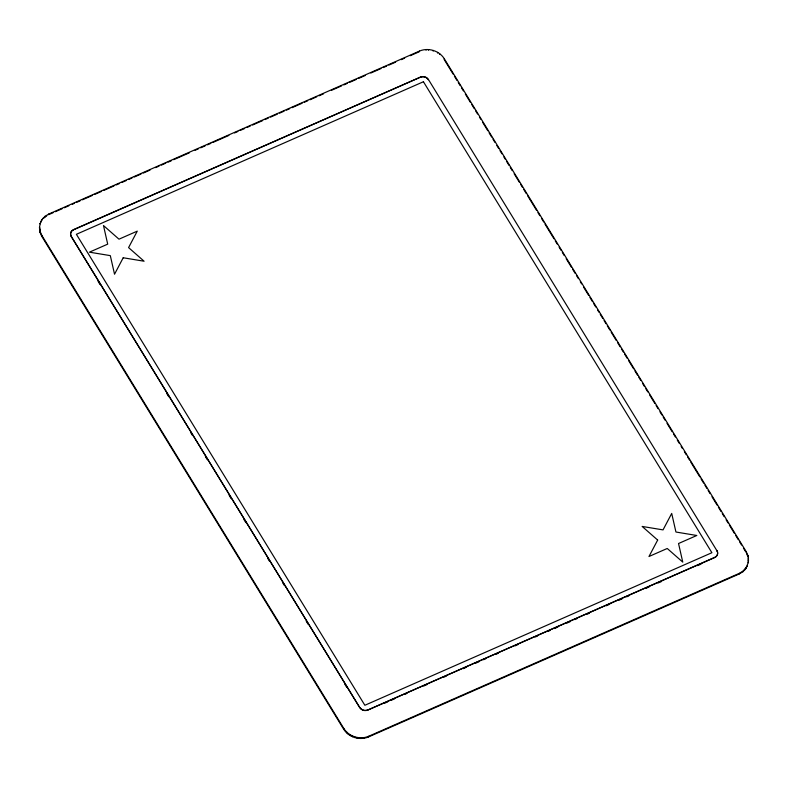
<?xml version="1.0" encoding="UTF-8"?>
<svg xmlns="http://www.w3.org/2000/svg" width="788" height="788" viewBox="0 0 788 788"><rect width="100%" height="100%" fill="white"/><g stroke="black" fill="none" stroke-linecap="round" stroke-linejoin="round"><path stroke-width="1.18" d="M39.4 228.047L40.247 223.25L40.05 223.9L42.099 219.468L45.024 216.326L48.817 214.021L419.492 51.072C428.229 47.28 439.29 50.688 444.324 58.795L746.226 551.669L748.009 555.707L748.423 562.051L745.901 568.532L742.976 571.674L739.183 573.979L368.508 736.928C359.771 740.72 348.71 737.312 343.676 729.205L41.774 236.331L39.991 232.293L39.597 227.397L40.178 231.633L41.971 235.671L343.864 728.545C348.897 736.652 359.958 740.06 368.705 736.268L739.38 573.319L743.173 571.024L747.162 566.05L746.975 566.71M748.462 557.825L748.236 562.711L748.423 562.051M41.025 221.29L40.838 221.95L42.099 219.468M39.538 230.175L39.735 229.525M43.438 217.803L43.241 218.463L46.728 215.823M39.991 232.293L40.178 231.633M44.827 216.976L45.024 216.326M41.774 236.331L41.971 235.671M48.817 214.021L48.62 214.681L53.131 212.691M71.314 236.676L71.353 236.518A5.841 5.092 16.4 0 1 73.53 229.643L420.575 77.086A5.841 5.092 16.4 0 1 428.455 79.539L716.883 550.664A5.841 5.092 16.4 0 1 714.706 557.54L367.671 710.096A5.841 5.092 16.4 0 1 359.781 707.644L71.314 236.676A5.841 5.092 16.4 0 1 73.481 229.81L73.53 229.643M419.492 51.072L419.295 51.732L410.282 55.692M426.042 50.186L426.239 49.526M73.481 229.81L420.575 77.086M428.426 50.215L428.613 49.555M433.134 51.112L433.331 50.452M428.455 79.539L428.406 79.706A5.841 5.092 16.4 0 0 420.526 77.254M437.517 53.042L437.704 52.382M439.487 54.362L439.674 53.712M444.324 58.795L444.136 59.455L453.13 74.131M343.676 729.205L343.864 728.545M346.543 732.771L346.73 732.111M348.326 734.288L348.513 733.638M350.296 735.618L350.483 734.958M359.781 707.644L71.353 236.518M352.423 736.701L352.62 736.051M354.669 737.548L354.866 736.888M357.003 738.129L357.2 737.47M359.387 738.445L359.574 737.785M367.671 710.096L714.755 557.372A5.841 5.092 16.4 0 0 716.932 550.497L716.883 550.664M361.761 738.474L361.958 737.814M364.105 738.228L364.292 737.568M368.508 736.928L368.705 736.268M739.183 573.979L739.38 573.319M746.029 552.329L746.226 551.669M742.976 571.674L743.173 571.024M748.009 555.707L747.822 556.367L746.482 553.343M744.562 570.197L744.759 569.537M745.901 568.532L746.098 567.872M748.403 560.603L748.6 559.953M55.377 211.706L62.144 208.731M64.389 207.746L68.901 205.767M72.279 204.279L74.535 203.284M76.791 202.299L80.169 200.812M82.425 199.817L92.56 195.365M94.816 194.37L101.573 191.395M103.829 190.41L113.965 185.948M116.22 184.963L119.599 183.476M121.854 182.481L126.366 180.501M128.611 179.516L131.99 178.029M134.246 177.034L141.013 174.059M143.258 173.074L150.025 170.1M155.66 167.627L159.038 166.14M161.284 165.145L165.795 163.165M168.051 162.18L171.429 160.693M173.685 159.698L189.455 152.764M195.089 150.291L198.468 148.804M200.723 147.819L205.225 145.829M207.48 144.844L210.859 143.357M213.115 142.362L228.884 135.428M234.519 132.955L237.907 131.468M240.153 130.483L244.664 128.503M246.92 127.508L250.298 126.021M252.554 125.036L262.69 120.574M264.945 119.579L268.324 118.102M270.579 117.107L277.337 114.132M279.592 113.147L284.094 111.167M286.349 110.172L289.728 108.685M291.984 107.7L302.119 103.238M304.375 102.253L307.753 100.765M310.009 99.771L316.766 96.796M319.022 95.811L323.533 93.831M331.413 90.364L341.559 85.902M343.814 84.917L347.193 83.43M349.439 82.435L356.206 79.47M358.461 78.475L365.218 75.5M370.853 73.028L380.988 68.566M383.244 67.581L386.622 66.093M388.878 65.099L395.635 62.134M401.269 59.652L404.648 58.164M384.377 703.32L387.755 701.832M391.134 700.345L394.522 698.867M404.658 694.405L406.913 693.41M423.816 685.984L427.195 684.496M444.097 677.069L446.353 676.074M463.255 668.648L466.634 667.16M475.647 663.2L479.025 661.713M483.536 659.733L485.782 658.738M495.928 654.286L498.183 653.291M515.086 645.865L518.465 644.377M535.367 636.95L537.613 635.955M547.759 631.503L550.014 630.508M554.516 628.529L557.894 627.041M566.917 623.081L570.295 621.594M574.797 619.614L577.052 618.619M587.198 614.167L589.444 613.172M606.346 605.745L609.725 604.258M618.747 600.298L622.126 598.811M626.627 596.831L628.883 595.836M645.786 588.409L649.164 586.922M658.177 582.962L661.556 581.475M697.616 565.626L700.995 564.139M454.41 76.229L456.981 80.425M458.261 82.523L460.192 85.665M461.472 87.763L463.403 90.915M465.334 94.058L470.466 102.45M471.756 104.548L474.327 108.744M475.607 110.842L477.538 113.984M479.459 117.126L480.749 119.224M482.67 122.376L487.811 130.759M489.102 132.857L491.663 137.053M492.953 139.151L494.874 142.303M496.804 145.445L498.735 148.587M500.016 150.685L501.946 153.837M503.867 156.979L505.157 159.077M506.438 161.176L509.009 165.372M510.299 167.47L512.22 170.612M514.15 173.754L519.292 182.146M520.572 184.244L522.503 187.386M523.784 189.484L526.354 193.681M527.635 195.779L536.628 210.465M537.918 212.563L539.839 215.705M541.77 218.847L543.7 221.999M544.981 224.097L553.974 238.774M555.254 240.872L557.185 244.024M559.116 247.166L561.036 250.308M562.327 252.406L564.247 255.558M566.178 258.7L571.32 267.093M572.6 269.191L575.171 273.387M576.452 275.475L578.382 278.627M580.313 281.769L581.593 283.867M583.524 287.019L588.656 295.401M589.946 297.5L592.517 301.696M593.797 303.794L595.728 306.936M597.649 310.088L598.939 312.186M600.22 314.284L602.79 318.48M604.071 320.568L606.002 323.72M607.292 325.818L609.853 330.014M611.143 332.112L616.275 340.495M617.565 342.593L620.136 346.789M621.417 348.887L623.347 352.029M624.628 354.127L627.199 358.323M628.479 360.421L633.621 368.814M634.911 370.912L637.472 375.108M638.763 377.206L640.693 380.348M642.614 383.49L644.545 386.642M645.825 388.74L647.756 391.882M649.676 395.024L654.818 403.417M656.109 405.515L658.029 408.657M659.96 411.809L661.881 414.951M663.171 417.049L665.102 420.201M667.022 423.343L672.164 431.735M673.445 433.833L675.375 436.976M677.306 440.118L679.226 443.27M681.157 446.412L682.438 448.51M684.368 451.652L686.299 454.804M687.579 456.902L689.51 460.044M690.79 462.142L699.783 476.829M701.064 478.927L703.635 483.113M704.925 485.211L706.846 488.363M708.136 490.461L710.057 493.603M711.988 496.745L717.129 505.138M718.41 507.236L720.981 511.432M722.261 513.53L724.192 516.672M726.122 519.824L728.043 522.966M729.333 525.064L734.465 533.456M735.756 535.554L738.326 539.741M739.607 541.839L741.538 544.991M743.458 548.133L745.389 551.285M98.096 281.385L100.027 284.537M166.849 393.626L168.77 396.768M190.617 432.435L192.548 435.577M205.392 456.557L207.323 459.709M229.17 495.366L231.091 498.518M243.945 519.489L245.876 522.641M267.713 558.308L269.644 561.45M282.498 582.43L284.419 585.573M306.266 621.24L308.197 624.382M344.819 684.171L346.74 687.323M367.72 709.929A5.841 5.092 16.4 0 1 359.83 707.476M123.214 257.765L114.536 274.214L110.31 255.627L89.428 252.17L107.7 244.142L103.484 225.545L118.988 239.178L137.26 231.14L128.582 247.599L144.086 261.222L123.214 257.765M657.665 540.056L648.977 556.505L667.249 548.478L682.763 562.11L678.537 543.513L696.809 535.485L675.937 532.028L671.711 513.441L663.033 529.891L642.151 526.433L657.665 540.056M423.432 81.745L76.387 234.302L364.864 705.27L711.899 552.713L423.432 81.745"/></g></svg>
